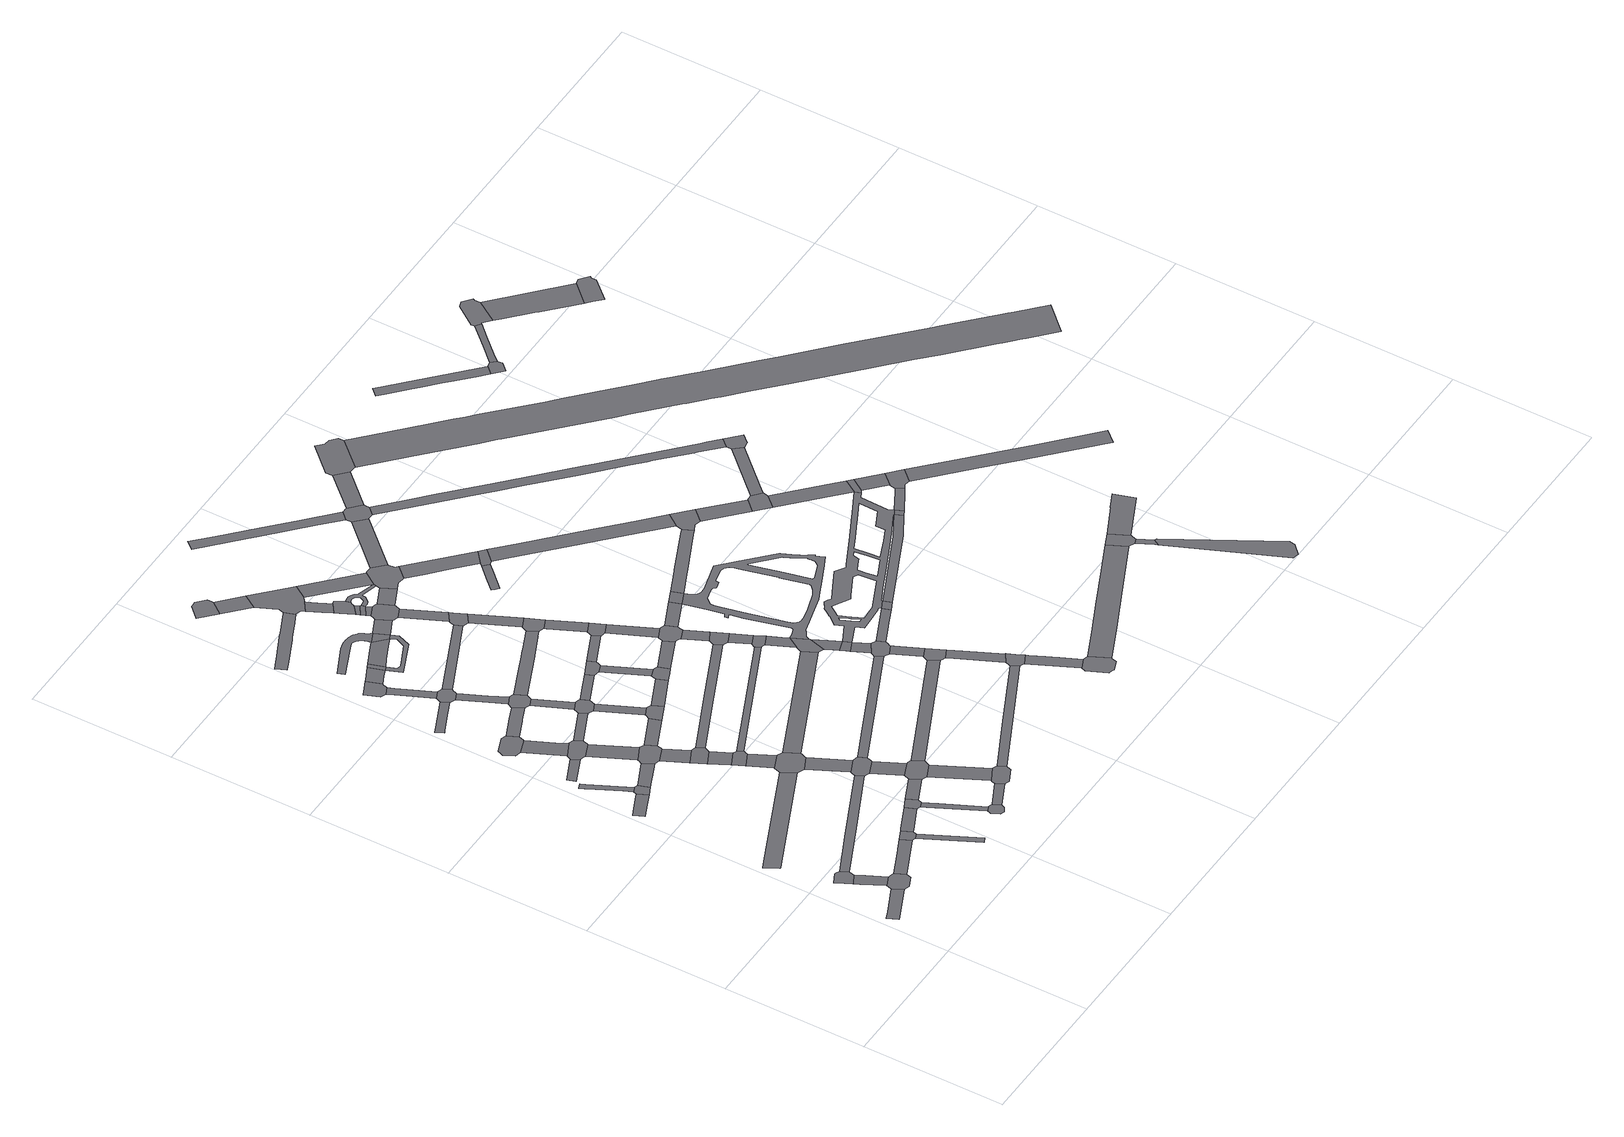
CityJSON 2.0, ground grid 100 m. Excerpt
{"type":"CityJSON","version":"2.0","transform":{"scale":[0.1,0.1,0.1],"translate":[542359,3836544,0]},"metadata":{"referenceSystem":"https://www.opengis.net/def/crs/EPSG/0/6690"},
"CityObjects":{
"road1":{"type":"Road","attributes":{"RoadStructureAttribute.sectionType":"1"},"geometry":[{"type":"MultiSurface","lod":"1","boundaries":[[[0,1,2,3,4,5]]]}]},
"road2":{"type":"Road","geometry":[{"type":"MultiSurface","lod":"1","boundaries":[[[6,7,8,9,10,11,12,13,14,15]]]}]},
"road3":{"type":"Road","attributes":{"RoadStructureAttribute.sectionType":"1"},"geometry":[{"type":"MultiSurface","lod":"1","boundaries":[[[16,12,11,17,18,19]]]}]},
"road4":{"type":"Road","geometry":[{"type":"MultiSurface","lod":"1","boundaries":[[[20,21,19,18,22,0,5,23,24,25,26]]]}]},
"road5":{"type":"Road","attributes":{"RoadStructureAttribute.sectionType":"1"},"geometry":[{"type":"MultiSurface","lod":"1","boundaries":[[[27,28,29,26,25,30]]]}]},
"road6":{"type":"Road","attributes":{"RoadStructureAttribute.sectionType":"1"},"geometry":[{"type":"MultiSurface","lod":"1","boundaries":[[[31,32,33,34,35,36,37,38,39]]]}]},
"road7":{"type":"Road","attributes":{"RoadStructureAttribute.sectionType":"1"},"geometry":[{"type":"MultiSurface","lod":"1","boundaries":[[[40,41,42,43,44,45,46]]]}]},
"road8":{"type":"Road","attributes":{"RoadStructureAttribute.sectionType":"1"},"geometry":[{"type":"MultiSurface","lod":"1","boundaries":[[[47,48,49,50,51,52,53,54]]]}]},
"road9":{"type":"Road","geometry":[{"type":"MultiSurface","lod":"1","boundaries":[[[54,53,31,39,55,56]]]}]},
"road10":{"type":"Road","geometry":[{"type":"MultiSurface","lod":"1","boundaries":[[[57,27,30,58,59,60,61]]]}]},
"road11":{"type":"Road","attributes":{"RoadStructureAttribute.sectionType":"1"},"geometry":[{"type":"MultiSurface","lod":"1","boundaries":[[[62,63,15,14,64,65]]]}]},
"road12":{"type":"Road","attributes":{"RoadStructureAttribute.sectionType":"1"},"geometry":[{"type":"MultiSurface","lod":"1","boundaries":[[[60,59,66,67]]]}]},
"road13":{"type":"Road","attributes":{"RoadStructureAttribute.sectionType":"1"},"geometry":[{"type":"MultiSurface","lod":"1","boundaries":[[[68,69,70,71]]]}]},
"road14":{"type":"Road","attributes":{"RoadStructureAttribute.sectionType":"1"},"geometry":[{"type":"MultiSurface","lod":"1","boundaries":[[[72,73,56,55,74,75,76]]]}]},
"road15":{"type":"Road","attributes":{"RoadStructureAttribute.sectionType":"1"},"geometry":[{"type":"MultiSurface","lod":"1","boundaries":[[[77,78,57,61,79,80]]]}]},
"road16":{"type":"Road","geometry":[{"type":"MultiSurface","lod":"1","boundaries":[[[81,82,83,84,85,86,87,88,89,90,91,92,93,94]]]}]},
"road17":{"type":"Road","attributes":{"RoadStructureAttribute.sectionType":"1"},"geometry":[{"type":"MultiSurface","lod":"1","boundaries":[[[95,91,90,96,97]]]}]},
"road18":{"type":"Road","geometry":[{"type":"MultiSurface","lod":"1","boundaries":[[[98,99,97,96,100,101,68,71,102,103,104,105,106,107,108,109]]]}]},
"road19":{"type":"Road","attributes":{"RoadStructureAttribute.sectionType":"1"},"geometry":[{"type":"MultiSurface","lod":"1","boundaries":[[[105,104,110,111]]]}]},
"road20":{"type":"Road","geometry":[{"type":"MultiSurface","lod":"1","boundaries":[[[112,77,80,113,114,115]]]}]},
"road21":{"type":"Road","attributes":{"RoadStructureAttribute.sectionType":"1"},"geometry":[{"type":"MultiSurface","lod":"1","boundaries":[[[116,117,118,119,120,121,122]]]}]},
"road22":{"type":"Road","geometry":[{"type":"MultiSurface","lod":"1","boundaries":[[[123,124,111,110,125,126,72,76,127,128,129,130,131,132,133]]]}]},
"road23":{"type":"Road","attributes":{"RoadStructureAttribute.sectionType":"1"},"geometry":[{"type":"MultiSurface","lod":"1","boundaries":[[[134,135,136,114,113,137,138,139]]]}]},
"road24":{"type":"Road","attributes":{"RoadStructureAttribute.sectionType":"1"},"geometry":[{"type":"MultiSurface","lod":"1","boundaries":[[[130,129,140,141]]]}]},
"road25":{"type":"Road","geometry":[{"type":"MultiSurface","lod":"1","boundaries":[[[142,143,141,140,144,145,146,147,148,149]]]}]},
"road26":{"type":"Road","geometry":[{"type":"MultiSurface","lod":"1","boundaries":[[[150,139,138,151,152,153,154,155,156,157]]]}]},
"road27":{"type":"Road","attributes":{"RoadStructureAttribute.sectionType":"1"},"geometry":[{"type":"MultiSurface","lod":"1","boundaries":[[[158,159,160,94,93,161,162,163,164]]]}]},
"road28":{"type":"Road","attributes":{"RoadStructureAttribute.sectionType":"1"},"geometry":[{"type":"MultiSurface","lod":"1","boundaries":[[[145,144,165,166]]]}]},
"road29":{"type":"Road","geometry":[{"type":"MultiSurface","lod":"1","boundaries":[[[167,168,166,165,169,170,171,172,173,174]]]}]},
"road30":{"type":"Road","attributes":{"RoadStructureAttribute.sectionType":"1"},"geometry":[{"type":"MultiSurface","lod":"1","boundaries":[[[175,112,115,176,177]]]}]},
"road31":{"type":"Road","attributes":{"RoadStructureAttribute.sectionType":"1"},"geometry":[{"type":"MultiSurface","lod":"1","boundaries":[[[170,169,178,179]]]}]},
"road32":{"type":"Road","attributes":{"RoadStructureAttribute.sectionType":"1"},"geometry":[{"type":"MultiSurface","lod":"1","boundaries":[[[180,109,108,181]]]}]},
"road33":{"type":"Road","geometry":[{"type":"MultiSurface","lod":"1","boundaries":[[[182,183,184,185,186,187,188,189,190]]]}]},
"road34":{"type":"Road","geometry":[{"type":"MultiSurface","lod":"1","boundaries":[[[191,192,179,178,193,194,40,46,195,196,197,198,199,200,201,202]]]}]},
"road35":{"type":"Road","attributes":{"RoadStructureAttribute.sectionType":"1"},"geometry":[{"type":"MultiSurface","lod":"1","boundaries":[[[203,188,187,204,205,206]]]}]},
"road36":{"type":"Road","attributes":{"RoadStructureAttribute.sectionType":"1"},"geometry":[{"type":"MultiSurface","lod":"1","boundaries":[[[198,197,207,208]]]}]},
"road37":{"type":"Road","geometry":[{"type":"MultiSurface","lod":"1","boundaries":[[[209,210,206,205,211,212,116,122,213,214,215,216,217,218,219,220]]]}]},
"road38":{"type":"Road","attributes":{"RoadStructureAttribute.sectionType":"1"},"geometry":[{"type":"MultiSurface","lod":"1","boundaries":[[[221,133,132,222]]]}]},
"road39":{"type":"Road","attributes":{"RoadStructureAttribute.sectionType":"1"},"geometry":[{"type":"MultiSurface","lod":"1","boundaries":[[[223,157,156,224]]]}]},
"road40":{"type":"Road","geometry":[{"type":"MultiSurface","lod":"1","boundaries":[[[225,226,208,207,227,228,62,65,229,230,231,232,233,234,235]]]}]},
"road41":{"type":"Road","attributes":{"RoadStructureAttribute.sectionType":"1"},"geometry":[{"type":"MultiSurface","lod":"1","boundaries":[[[236,216,215,237,238,239]]]}]},
"road42":{"type":"Road","attributes":{"RoadStructureAttribute.sectionType":"1"},"geometry":[{"type":"MultiSurface","lod":"1","boundaries":[[[232,231,240,241]]]}]},
"road43":{"type":"Road","attributes":{"RoadStructureAttribute.sectionType":"1"},"geometry":[{"type":"MultiSurface","lod":"1","boundaries":[[[242,243,182,190,244,245,246]]]}]},
"road44":{"type":"Road","geometry":[{"type":"MultiSurface","lod":"1","boundaries":[[[247,239,238,158,164,248,249,250,251,252,253]]]}]},
"road45":{"type":"Road","geometry":[{"type":"MultiSurface","lod":"1","boundaries":[[[254,255,241,240,256,175,177,257,258,259,260,261,262,263,264]]]}]},
"road46":{"type":"Road","attributes":{"RoadStructureAttribute.sectionType":"1"},"geometry":[{"type":"MultiSurface","lod":"1","boundaries":[[[249,248,265,266]]]}]},
"road47":{"type":"Road","geometry":[{"type":"MultiSurface","lod":"1","boundaries":[[[267,268,266,265,269,270,180,181,271,272,273,274,275,276]]]}]},
"road48":{"type":"Road","attributes":{"RoadStructureAttribute.sectionType":"1"},"geometry":[{"type":"MultiSurface","lod":"1","boundaries":[[[260,259,277,278]]]}]},
"road49":{"type":"Road","geometry":[{"type":"MultiSurface","lod":"1","boundaries":[[[279,242,246,280]]]}]},
"road50":{"type":"Road","attributes":{"RoadStructureAttribute.sectionType":"1"},"geometry":[{"type":"MultiSurface","lod":"1","boundaries":[[[274,273,281,282]]]}]},
"road51":{"type":"Road","geometry":[{"type":"MultiSurface","lod":"1","boundaries":[[[283,278,277,284,223,224,285,286,287,288,289,290]]]}]},
"road52":{"type":"Road","geometry":[{"type":"MultiSurface","lod":"1","boundaries":[[[282,281,291,221,222,292,293]]]}]},
"road53":{"type":"Road","attributes":{"RoadStructureAttribute.sectionType":"1"},"geometry":[{"type":"MultiSurface","lod":"1","boundaries":[[[294,295,296,297,298,299,300,301,302,303,304,305,306,307,308,309,310,311,312,313]]]}]},
"road54":{"type":"Road","attributes":{"RoadStructureAttribute.sectionType":"1"},"geometry":[{"type":"MultiSurface","lod":"1","boundaries":[[[314,315,316,317,318,319,320,321,322,323,324,325,326,327,328,329,330,331,332,333,334,335,336,337,338,339,340,341,342,343,344,345,346,347,348,349,350,351,352,353,354,355]]]}]},
"road55":{"type":"Road","attributes":{"RoadStructureAttribute.sectionType":"1"},"geometry":[{"type":"MultiSurface","lod":"1","boundaries":[[[354,356,279,280,357,358,359]]]}]},
"road56":{"type":"Road","attributes":{"RoadStructureAttribute.sectionType":"1"},"geometry":[{"type":"MultiSurface","lod":"1","boundaries":[[[360,361,362,363,359,364,365,366,367,280,246]]]}]},
"road57":{"type":"Road","attributes":{"RoadStructureAttribute.sectionType":"1"},"geometry":[{"type":"MultiSurface","lod":"1","boundaries":[[[368,369,370,371,276,275,372]]]}]},
"road58":{"type":"Road","attributes":{"RoadStructureAttribute.sectionType":"1"},"geometry":[{"type":"MultiSurface","lod":"1","boundaries":[[[373,220,219,374,375,376,377,378]]]}]},
"road59":{"type":"Road","attributes":{"RoadStructureAttribute.sectionType":"1"},"geometry":[{"type":"MultiSurface","lod":"1","boundaries":[[[379,293,292,380]]]}]},
"road60":{"type":"Road","geometry":[{"type":"MultiSurface","lod":"1","boundaries":[[[381,382,383,384,385,386,387,388,389,390]]]}]},
"road61":{"type":"Road","geometry":[{"type":"MultiSurface","lod":"1","boundaries":[[[355,354,359,363]]]}]},
"road62":{"type":"Road","attributes":{"RoadStructureAttribute.sectionType":"1"},"geometry":[{"type":"MultiSurface","lod":"1","boundaries":[[[391,392,393,149,148,394,395]]]}]},
"road63":{"type":"Road","attributes":{"RoadStructureAttribute.sectionType":"1"},"geometry":[{"type":"MultiSurface","lod":"1","boundaries":[[[396,397,398,399,400,253,252,401,402,403,404,405,406,407]]]}]},
"road64":{"type":"Road","attributes":{"RoadStructureAttribute.sectionType":"1"},"geometry":[{"type":"MultiSurface","lod":"1","boundaries":[[[408,409,174,173,410,411]]]}]},
"road65":{"type":"Road","attributes":{"RoadStructureAttribute.sectionType":"1"},"geometry":[{"type":"MultiSurface","lod":"1","boundaries":[[[412,387,386,413,414,415]]]}]},
"road66":{"type":"Road","geometry":[{"type":"MultiSurface","lod":"1","boundaries":[[[416,368,372,417,418,419,420,421]]]}]},
"road67":{"type":"Road","attributes":{"RoadStructureAttribute.sectionType":"1"},"geometry":[{"type":"MultiSurface","lod":"1","boundaries":[[[422,202,201,423]]]}]},
"road68":{"type":"Road","attributes":{"RoadStructureAttribute.sectionType":"1"},"geometry":[{"type":"MultiSurface","lod":"1","boundaries":[[[418,417,424,425]]]}]},
"road69":{"type":"Road","attributes":{"RoadStructureAttribute.sectionType":"1"},"geometry":[{"type":"MultiSurface","lod":"1","boundaries":[[[426,427,355,363,428]]]}]},
"road70":{"type":"Road","geometry":[{"type":"MultiSurface","lod":"1","boundaries":[[[429,425,424,379,380,430,431,432]]]}]},
"road71":{"type":"Road","attributes":{"RoadStructureAttribute.sectionType":"1"},"geometry":[{"type":"MultiSurface","lod":"1","boundaries":[[[433,434,235,234,435,436,437]]]}]},
"road72":{"type":"Road","attributes":{"RoadStructureAttribute.sectionType":"1"},"geometry":[{"type":"MultiSurface","lod":"1","boundaries":[[[438,439,440,441,442,443,444]]]}]},
"road73":{"type":"Road","geometry":[{"type":"MultiSurface","lod":"1","boundaries":[[[445,415,414,446,294,313,447,448,449,441,440,450,451,452,453]]]}]},
"road74":{"type":"Road","geometry":[{"type":"MultiSurface","lod":"1","boundaries":[[[454,444,443,455,456,457,458,459,460]]]}]},
"road75":{"type":"Road","geometry":[{"type":"MultiSurface","lod":"1","boundaries":[[[457,456,461,462]]]}]},
"road76":{"type":"Road","attributes":{"RoadStructureAttribute.sectionType":"1"},"geometry":[{"type":"MultiSurface","lod":"1","boundaries":[[[462,461,463,464,465]]]}]},
"road77":{"type":"Road","attributes":{"RoadStructureAttribute.sectionType":"1"},"geometry":[{"type":"MultiSurface","lod":"1","boundaries":[[[466,467,264,263,468,469]]]}]},
"road78":{"type":"Road","attributes":{"RoadStructureAttribute.sectionType":"1"},"geometry":[{"type":"MultiSurface","lod":"1","boundaries":[[[464,463,470,471]]]}]},
"road79":{"type":"Road","geometry":[{"type":"MultiSurface","lod":"1","boundaries":[[[472,471,470,473,426,428,474,475,476,477,478,479,480,481]]]}]},
"road80":{"type":"Road","attributes":{"RoadStructureAttribute.sectionType":"1"},"geometry":[{"type":"MultiSurface","lod":"1","boundaries":[[[482,483,416,421,484]]]}]},
"road81":{"type":"Road","attributes":{"RoadStructureAttribute.sectionType":"1"},"geometry":[{"type":"MultiSurface","lod":"1","boundaries":[[[477,476,485,486]]]}]},
"road82":{"type":"Road","geometry":[{"type":"MultiSurface","lod":"1","boundaries":[[[487,488,489,486,485,490,373,378,491,492,493]]]}]},
"road83":{"type":"Road","attributes":{"RoadStructureAttribute.sectionType":"1"},"geometry":[{"type":"MultiSurface","lod":"1","boundaries":[[[494,495,290,289,496]]]}]},
"road84":{"type":"Road","attributes":{"RoadStructureAttribute.sectionType":"1"},"geometry":[{"type":"MultiSurface","lod":"1","boundaries":[[[497,432,431,498]]]}]},
"road85":{"type":"Road","attributes":{"RoadStructureAttribute.sectionType":"1"},"geometry":[{"type":"MultiSurface","lod":"1","boundaries":[[[493,492,499,500]]]}]},
"road86":{"type":"Road","geometry":[{"type":"MultiSurface","lod":"1","boundaries":[[[501,502,503,504,505,460,459,506,507,508,509,510,511,512,513,514,515,516,465,464,517,518,519,520,521,522,523,524]]]}]},
"road87":{"type":"Road","geometry":[{"type":"MultiSurface","lod":"1","boundaries":[[[500,499,525,396,407,526,527,528]]]}]},
"road88":{"type":"Road","attributes":{"RoadStructureAttribute.sectionType":"1"},"geometry":[{"type":"MultiSurface","lod":"1","boundaries":[[[529,481,480,530,531]]]}]},
"road89":{"type":"Road","attributes":{"RoadStructureAttribute.sectionType":"1"},"geometry":[{"type":"MultiSurface","lod":"1","boundaries":[[[453,452,524,532]]]}]},
"road90":{"type":"Road","attributes":{"RoadStructureAttribute.sectionType":"1"},"geometry":[{"type":"MultiSurface","lod":"1","boundaries":[[[533,528,527,534,535,536,537]]]}]},
"road91":{"type":"Road","geometry":[{"type":"MultiSurface","lod":"1","boundaries":[[[537,536,538,482,484,539,540,541]]]}]},
"road92":{"type":"Road","attributes":{"RoadStructureAttribute.sectionType":"1"},"geometry":[{"type":"MultiSurface","lod":"1","boundaries":[[[542,541,540,543,544]]]}]},
"road93":{"type":"Road","geometry":[{"type":"MultiSurface","lod":"1","boundaries":[[[545,544,543,546,547,497,498,548,549,550,551,552,553,554,555]]]}]},
"road94":{"type":"Road","attributes":{"RoadStructureAttribute.sectionType":"1"},"geometry":[{"type":"MultiSurface","lod":"1","boundaries":[[[552,551,556,557]]]}]},
"road95":{"type":"Road","geometry":[{"type":"MultiSurface","lod":"1","boundaries":[[[558,559,557,556,560,391,395,561,562]]]}]},
"road96":{"type":"Road","geometry":[{"type":"MultiSurface","lod":"1","boundaries":[[[563,564,565,532,524,523,529,531,566,567,568,569,570,571,572,573]]]}]},
"road97":{"type":"Road","attributes":{"RoadStructureAttribute.sectionType":"1"},"geometry":[{"type":"MultiSurface","lod":"1","boundaries":[[[562,561,574,575]]]}]},
"road98":{"type":"Road","geometry":[{"type":"MultiSurface","lod":"1","boundaries":[[[575,574,576,408,411,577,578,579]]]}]},
"road99":{"type":"Road","attributes":{"RoadStructureAttribute.sectionType":"1"},"geometry":[{"type":"MultiSurface","lod":"1","boundaries":[[[580,579,578,581,582]]]}]},
"road100":{"type":"Road","geometry":[{"type":"MultiSurface","lod":"1","boundaries":[[[582,581,583,422,423,584,585,586,587]]]}]},
"road101":{"type":"Road","geometry":[{"type":"MultiSurface","lod":"1","boundaries":[[[588,589,590,591,592]]]}]},
"road102":{"type":"Road","geometry":[{"type":"MultiSurface","lod":"1","boundaries":[[[593,586,585,594,589,588]]]}]},
"road103":{"type":"Road","attributes":{"RoadStructureAttribute.sectionType":"1"},"geometry":[{"type":"MultiSurface","lod":"1","boundaries":[[[595,555,554,596,597]]]}]},
"road104":{"type":"Road","attributes":{"RoadStructureAttribute.sectionType":"1"},"geometry":[{"type":"MultiSurface","lod":"1","boundaries":[[[592,591,598,599]]]}]},
"road105":{"type":"Road","geometry":[{"type":"MultiSurface","lod":"1","boundaries":[[[600,599,598,601,433,437,602,603,604,605,606,607,608,609]]]}]},
"road106":{"type":"Road","attributes":{"RoadStructureAttribute.sectionType":"1"},"geometry":[{"type":"MultiSurface","lod":"1","boundaries":[[[610,611,612,613,614,615,616]]]}]},
"road107":{"type":"Road","attributes":{"RoadStructureAttribute.sectionType":"1"},"geometry":[{"type":"MultiSurface","lod":"1","boundaries":[[[617,605,604,618,619]]]}]},
"road108":{"type":"Road","geometry":[{"type":"MultiSurface","lod":"1","boundaries":[[[619,618,620,621,466,469,622,623,624]]]}]},
"road109":{"type":"Road","attributes":{"RoadStructureAttribute.sectionType":"1"},"geometry":[{"type":"MultiSurface","lod":"1","boundaries":[[[569,568,625,626,627,628,629]]]}]},
"road110":{"type":"Road","attributes":{"RoadStructureAttribute.sectionType":"1"},"geometry":[{"type":"MultiSurface","lod":"1","boundaries":[[[630,631,632,633,634,635,636,637,638,639]]]}]},
"road111":{"type":"Road","attributes":{"RoadStructureAttribute.sectionType":"1"},"geometry":[{"type":"MultiSurface","lod":"1","boundaries":[[[640,624,623,641,642,643]]]}]},
"road112":{"type":"Road","geometry":[{"type":"MultiSurface","lod":"1","boundaries":[[[644,645,643,642,646,647,494,496,648,649,650,651]]]}]},
"road113":{"type":"Road","attributes":{"RoadStructureAttribute.sectionType":"1"},"geometry":[{"type":"MultiSurface","lod":"1","boundaries":[[[652,563,573,653]]]}]},
"road114":{"type":"Road","geometry":[{"type":"MultiSurface","lod":"1","boundaries":[[[654,595,597,655]]]}]},
"road115":{"type":"Road","attributes":{"RoadStructureAttribute.sectionType":"1"},"geometry":[{"type":"MultiSurface","lod":"1","boundaries":[[[656,657,658,659,651,650,660,661]]]}]},
"road116":{"type":"Road","geometry":[{"type":"MultiSurface","lod":"1","boundaries":[[[629,628,662,663,664,610,616,665,666,667,668,669]]]}]},
"road117":{"type":"Road","geometry":[{"type":"MultiSurface","lod":"1","boundaries":[[[661,660,670,671,672,673,674,675,676,677,678]]]}]},
"road118":{"type":"Road","geometry":[{"type":"MultiSurface","lod":"1","boundaries":[[[679,609,608,680,681,682]]]}]},
"road119":{"type":"Road","attributes":{"RoadStructureAttribute.sectionType":"1"},"geometry":[{"type":"MultiSurface","lod":"1","boundaries":[[[587,683,684,685,686,687,688,689,690,691,692,693,694,695,696,697,698,699,700,701,702,703,704,705,706,707,708,655,597,709,710,711,712,713,714,715,716,717,718,719,582],[720,721,722,723,724,725,726,727,728,729,730,731,732,733,734,735,736,737],[738,739,740,741,742,743,744,745,746,747,748,749,750,751,752,753,754,755,756,757,758,759,760,761,762,763,764,765,766,767,768,769,770,771,772,773]]]}]},
"road120":{"type":"Road","geometry":[{"type":"MultiSurface","lod":"1","boundaries":[[[774,775,639,638,776,777,652,653,778,779,780,781,782,783]]]}]},
"road121":{"type":"Road","geometry":[{"type":"MultiSurface","lod":"1","boundaries":[[[784,679,682,785]]]}]},
"road122":{"type":"Road","attributes":{"RoadStructureAttribute.sectionType":"1"},"geometry":[{"type":"MultiSurface","lod":"1","boundaries":[[[786,787,788,789,654,655,790,791,792,793]]]}]},
"road123":{"type":"Road","attributes":{"RoadStructureAttribute.sectionType":"1"},"geometry":[{"type":"MultiSurface","lod":"1","boundaries":[[[794,795,796,797,798,669,668,799,800,801,802,803]]]}]},
"road124":{"type":"Road","attributes":{"RoadStructureAttribute.sectionType":"1"},"geometry":[{"type":"MultiSurface","lod":"1","boundaries":[[[804,783,782,805]]]}]},
"road125":{"type":"Road","geometry":[{"type":"MultiSurface","lod":"1","boundaries":[[[806,807,808,809,810,811,812,813,814,815,816,817,818,819,820,821,822,823,824,825,826,827,588,592,828,829,830,831,832,833,834,679,784,835,836,837,838,839,840,841,842,843,844,845,846],[847,848,849,850,851,852,853,854],[855,856,857,858,859,860,861,862,863,864],[865,866,867,868,869,870,871,872,873,874,875,876,877,878],[879,880,881,882,883,884,885,886,887,888,889,890,891,892,893,894,895]]]}]},
"road126":{"type":"Road","attributes":{"RoadStructureAttribute.sectionType":"1"},"geometry":[{"type":"MultiSurface","lod":"1","boundaries":[[[896,897,898,899,678,677,900,901,902,903,904]]]}]},
"road127":{"type":"Road","geometry":[{"type":"MultiSurface","lod":"1","boundaries":[[[843,905,906,784,785,907,908,909]]]}]},
"road128":{"type":"Road","geometry":[{"type":"MultiSurface","lod":"1","boundaries":[[[910,911,912,913,804,805,914,915,916,917,918,919,920]]]}]},
"road129":{"type":"Road","geometry":[{"type":"MultiSurface","lod":"1","boundaries":[[[803,802,921,786,793,922,923,924,925]]]}]},
"road130":{"type":"Road","attributes":{"RoadStructureAttribute.sectionType":"1"},"geometry":[{"type":"MultiSurface","lod":"1","boundaries":[[[926,927,925,924,928,929,930]]]}]},
"road131":{"type":"Road","attributes":{"RoadStructureAttribute.sectionType":"1"},"geometry":[{"type":"MultiSurface","lod":"1","boundaries":[[[931,932,933,934,935,936,937,938,939,940,780,779,941,942,943,944,945,946,947,948,949,950,951,952]]]}]},
"road132":{"type":"Road","geometry":[{"type":"MultiSurface","lod":"1","boundaries":[[[953,930,929,954,955,956,957,958]]]}]},
"road133":{"type":"Road","geometry":[{"type":"MultiSurface","lod":"1","boundaries":[[[844,843,909,959]]]}]},
"road134":{"type":"Road","attributes":{"RoadStructureAttribute.sectionType":"1"},"geometry":[{"type":"MultiSurface","lod":"1","boundaries":[[[960,961,955,954,962,808,963]]]}]},
"road135":{"type":"Road","geometry":[{"type":"MultiSurface","lod":"1","boundaries":[[[964,896,904,965,966,967,968,969,970]]]}]},
"road136":{"type":"Road","attributes":{"RoadStructureAttribute.sectionType":"1"},"geometry":[{"type":"MultiSurface","lod":"1","boundaries":[[[971,972,844,959,973,974,975]]]}]},
"road137":{"type":"Road","attributes":{"RoadStructureAttribute.sectionType":"1"},"geometry":[{"type":"MultiSurface","lod":"1","boundaries":[[[976,977,978,958,957,979,980]]]}]},
"road138":{"type":"Road","geometry":[{"type":"MultiSurface","lod":"1","boundaries":[[[967,966,981,982,983,984]]]}]},
"road139":{"type":"Road","geometry":[{"type":"MultiSurface","lod":"1","boundaries":[[[963,808,807,985,986]]]}]},
"road140":{"type":"Road","attributes":{"RoadStructureAttribute.sectionType":"1"},"geometry":[{"type":"MultiSurface","lod":"1","boundaries":[[[986,985,987,988]]]}]},
"road141":{"type":"Road","geometry":[{"type":"MultiSurface","lod":"1","boundaries":[[[989,984,983,990,991,992,993,994,995,996,997]]]}]},
"road142":{"type":"Road","geometry":[{"type":"MultiSurface","lod":"1","boundaries":[[[988,987,998,971,975,999,1000,1001,1002]]]}]},
"road143":{"type":"Road","attributes":{"RoadStructureAttribute.sectionType":"1"},"geometry":[{"type":"MultiSurface","lod":"1","boundaries":[[[1003,1004,1005,1006,964,970,1007,1008]]]}]},
"road144":{"type":"Road","geometry":[{"type":"MultiSurface","lod":"1","boundaries":[[[952,951,1009,976,980,1010,1011,1012,1013]]]}]},
"road145":{"type":"Road","attributes":{"RoadStructureAttribute.sectionType":"1"},"geometry":[{"type":"MultiSurface","lod":"1","boundaries":[[[1014,1015,1016,1017,1018,1019,1020,1021,1022,1023,1024,1025]]]}]},
"road146":{"type":"Road","geometry":[{"type":"MultiSurface","lod":"1","boundaries":[[[1026,1027,1025,1024,1028,1029,1030,1031,1032]]]}]},
"road147":{"type":"Road","attributes":{"RoadStructureAttribute.sectionType":"1"},"geometry":[{"type":"MultiSurface","lod":"1","boundaries":[[[1033,1002,1001,1034,1035,1036,1037,1038,1039]]]}]},
"road148":{"type":"Road","attributes":{"RoadStructureAttribute.sectionType":"1"},"geometry":[{"type":"MultiSurface","lod":"1","boundaries":[[[1040,1041,1042,1043,1044,1045,1046,1047,1048,1049,1050,1051,1052,1053,1054,1055,1056,1057,1058,1059,1060,1061,1062,1063,1064,1065,1066,1067,917,916,1068,1069,1070,1071,1072,1073,1074,1075,1076,1077,1078,1079,1080,1081,1082,1083,1084,1085,1086,1087,1088,1089,1090,1091,1092]]]}]},
"road149":{"type":"Road","attributes":{"RoadStructureAttribute.sectionType":"1"},"geometry":[{"type":"MultiSurface","lod":"1","boundaries":[[[1093,1094,1095,1026,1032,1096,1097,1098]]]}]},
"road150":{"type":"Road","geometry":[{"type":"MultiSurface","lod":"1","boundaries":[[[1099,1100,1101,1102,1093,1098,1103,1104,1105,1106,1107]]]}]},
"road151":{"type":"Road","attributes":{"RoadStructureAttribute.sectionType":"1"},"geometry":[{"type":"MultiSurface","lod":"1","boundaries":[[[1105,1104,1108,1109,1110,1111,1112]]]}]},
"road152":{"type":"Road","geometry":[{"type":"MultiSurface","lod":"1","boundaries":[[[1113,1112,1111,1114,1115,1116,1117,1118]]]}]}
},
"vertices":[
[298,590,0],[111,503,0],[57,480,0],[91,406,0],[112,415,0],[337,520,0],
[255,951,0],[252,952,0],[231,959,0],[159,922,0],[167,908,0],[215,816,0],[286,853,0],[293,880,0],[296,893,0],[269,946,0],
[318,789,0],[236,775,0],[311,629,0],[383,663,0],
[396,657,0],[384,660,0],[306,615,0],[374,508,0],[448,542,0],[460,576,0],[425,649,0],
[702,779,0],[621,741,0],[590,726,0],[736,706,0],
[210,2378,0],[209,2378,0],[184,2367,0],[93,2324,0],[32,2296,0],[65,2225,0],[94,2238,0],[181,2277,0],[243,2305,0],
[836,1723,0],[103,1391,0],[47,1366,0],[101,1271,0],[104,1271,0],[202,1316,0],[886,1625,0],
[121,2691,0],[105,2722,0],[70,2707,0],[85,2674,0],[90,2662,0],[191,2458,0],[220,2400,0],[256,2418,0],
[307,2334,0],[282,2410,0],
[773,812,0],[762,700,0],[763,698,0],[799,715,0],[807,741,0],
[1052,1311,0],[551,1078,0],[649,1057,0],[1079,1258,0],
[952,317,0],[987,335,0],
[266,2886,0],[96,2809,0],[113,2750,0],[293,2833,0],
[462,2494,0],[354,2444,0],[373,2364,0],[388,2371,0],[499,2421,0],
[963,901,0],[789,820,0],[824,748,0],[996,829,0],
[204,3344,0],[199,3345,0],[95,3302,0],[93,3297,0],[89,3287,0],[84,3275,0],[79,3261,0],[116,3190,0],[150,3182,0],[156,3180,0],[260,3219,0],[262,3226,0],[272,3261,0],[239,3333,0],
[344,3043,0],[281,2920,0],[380,2969,0],
[419,2956,0],[387,2967,0],[279,2915,0],[268,2889,0],[295,2834,0],[326,2824,0],[333,2821,0],[434,2864,0],[436,2870,0],[446,2900,0],[447,2903,0],[420,2957,0],
[477,2529,0],[575,2579,0],
[1034,935,0],[1021,820,0],[1058,835,0],[1067,862,0],
[288,3841,0],[79,3746,0],[37,3725,0],[65,3671,0],[80,3680,0],[181,3727,0],[313,3787,0],
[608,2561,0],[584,2574,0],[475,2523,0],[474,2521,0],[528,2413,0],[530,2413,0],[537,2411,0],[638,2453,0],[640,2461,0],[647,2491,0],[611,2562,0],
[1104,739,0],[1078,794,0],[1075,801,0],[1039,783,0],[1205,446,0],[1240,462,0],
[621,2241,0],[719,2289,0],
[756,2280,0],[726,2287,0],[669,2143,0],[768,2192,0],[770,2198,0],[782,2227,0],[783,2229,0],[757,2280,0],
[1256,457,0],[1200,429,0],[1196,416,0],[1222,363,0],[1250,353,0],[1285,373,0],[1297,398,0],[1269,453,0],
[472,3436,0],[438,3421,0],[379,3395,0],[400,3316,0],[412,3322,0],[469,3347,0],[512,3365,0],
[735,2011,0],[833,2059,0],
[860,2046,0],[841,2055,0],[774,1931,0],[872,1979,0],[875,1987,0],[881,2007,0],[882,2010,0],[862,2047,0],
[1198,1012,0],[1068,863,0],[1234,940,0],
[853,1772,0],[954,1817,0],
[647,3062,0],[672,3007,0],
[207,4331,0],[149,4304,0],[94,4276,0],[135,4175,0],[142,4172,0],[171,4162,0],[226,4188,0],[238,4219,0],[241,4226,0],
[992,1799,0],[961,1814,0],[851,1766,0],[838,1730,0],[893,1623,0],[928,1609,0],[935,1606,0],[1032,1655,0],[1035,1662,0],[1047,1693,0],[1050,1699,0],[997,1797,0],
[245,4146,0],[179,4145,0],[302,3878,0],[356,3902,0],
[1064,1349,0],[1162,1393,0],
[380,3893,0],[370,3897,0],[297,3864,0],[293,3854,0],[325,3781,0],[337,3776,0],[350,3770,0],[405,3796,0],[410,3809,0],[415,3822,0],[420,3834,0],[393,3888,0],
[831,2663,0],[857,2587,0],
[1438,536,0],[1466,482,0],
[1203,1383,0],[1169,1391,0],[1061,1340,0],[1053,1314,0],[1081,1259,0],[1107,1248,0],[1115,1244,0],[1214,1287,0],[1217,1296,0],[1227,1327,0],[1204,1383,0],
[488,3617,0],[423,3616,0],[490,3471,0],[545,3499,0],
[1211,1051,0],[1311,1094,0],
[318,4383,0],[218,4336,0],[303,4255,0],[336,4269,0],[352,4277,0],
[580,3486,0],[547,3350,0],[602,3376,0],[609,3394,0],[616,3409,0],[617,3411,0],[582,3486,0],
[1321,1091,0],[1318,1092,0],[1208,1043,0],[1235,941,0],[1265,930,0],[1272,927,0],[1371,972,0],[1374,979,0],[1376,984,0],[1385,1010,0],[1349,1083,0],
[660,3099,0],[717,3125,0],
[741,3117,0],[728,3121,0],[656,3087,0],[652,3075,0],[685,3002,0],[697,2997,0],[710,2992,0],[765,3017,0],[779,3057,0],[754,3112,0],
[1450,570,0],[1546,619,0],
[347,4397,0],[381,4291,0],
[844,2698,0],[900,2724,0],
[1554,616,0],[1447,562,0],[1492,471,0],[1501,468,0],[1597,517,0],[1599,525,0],[1609,552,0],[1582,606,0],
[840,2686,0],[970,2638,0],[937,2711,0],
[470,5084,0],[461,5079,0],[300,5003,0],[286,4997,0],[269,4989,0],[117,4917,0],[68,4894,0],[9,4866,0],[43,4794,0],[69,4806,0],[72,4808,0],[85,4814,0],[108,4824,0],[287,4908,0],[304,4917,0],[356,4942,0],[423,4973,0],[467,4994,0],[483,5002,0],[495,5008,0],
[596,4517,0],[590,4523,0],[581,4532,0],[576,4543,0],[569,4557,0],[566,4565,0],[557,4578,0],[551,4586,0],[546,4591,0],[535,4600,0],[527,4605,0],[521,4609,0],[509,4615,0],[498,4619,0],[490,4621,0],[474,4625,0],[456,4626,0],[447,4626,0],[429,4624,0],[411,4620,0],[375,4610,0],[176,4516,0],[194,4468,0],[410,4563,0],[425,4570,0],[432,4573,0],[442,4576,0],[453,4577,0],[458,4577,0],[466,4575,0],[472,4573,0],[482,4566,0],[487,4563,0],[496,4554,0],[503,4544,0],[507,4537,0],[515,4522,0],[521,4508,0],[523,4501,0],[524,4491,0],[524,4481,0],[598,4515,0],
[481,4461,0],[440,4320,0],[548,4371,0],[609,4399,0],
[397,4173,0],[626,4273,0],[663,4363,0],[641,4414,0],[628,4356,0],[601,4293,0],[437,4216,0],[409,4219,0],
[960,3206,0],[855,3158,0],[829,3146,0],[825,3145,0],[985,3152,0],
[919,4127,0],[486,3864,0],[494,3868,0],[713,3969,0],[793,4005,0],[942,4073,0],
[1152,2810,0],[1185,2737,0],
[264,5597,0],[235,5595,0],[231,5594,0],[223,5594,0],[149,5515,0],[258,5412,0],[324,5500,0],[323,5507,0],[323,5514,0],[323,5541,0],
[1604,2670,0],[1130,2451,0],[1002,2393,0],[1082,2365,0],[1629,2616,0],
[1109,3718,0],[956,3650,0],[946,3646,0],[891,3621,0],[792,3578,0],[939,3554,0],[947,3558,0],[1091,3623,0],[1093,3623,0],[1100,3627,0],[1103,3629,0],[1143,3647,0],
[1716,2438,0],[1242,2221,0],[1009,2069,0],[1734,2402,0],
[453,5379,0],[377,5298,0],[415,5262,0],[476,5357,0],
[1070,3257,0],[1025,3142,0],[1081,3166,0],[1086,3179,0],[1090,3189,0],[1095,3203,0],
[1831,2175,0],[1879,2076,0],
[1163,2848,0],[1218,2868,0],
[713,4569,0],[602,4517,0],[758,4470,0],
[1232,2863,0],[1243,2763,0],[1277,2779,0],[1255,2856,0],
[2026,1764,0],[1382,1465,0],[1676,1536,0],[1704,1548,0],[2059,1713,0],
[676,4899,0],[669,4915,0],[619,5019,0],[552,4971,0],[597,4880,0],[629,4814,0],[694,4861,0],
[688,5158,0],[482,5120,0],[501,5010,0],[541,4995,0],[544,4989,0],[635,5031,0],[647,5041,0],[651,5044,0],[711,5137,0],
[718,4871,0],[645,4781,0],[687,4693,0],[749,4745,0],[756,4764,0],[764,4774,0],[756,4804,0],
[699,4666,0],[765,4711,0],
[714,4635,0],[780,4680,0],[777,4705,0],
[2166,1466,0],[1679,1237,0],[1813,1212,0],[2206,1395,0],
[727,4607,0],[799,4640,0],
[830,4630,0],[715,4576,0],[766,4467,0],[771,4465,0],[798,4456,0],[870,4489,0],[880,4516,0],[882,4522,0],[884,4529,0],[837,4627,0],
[1281,3354,0],[1121,3281,0],[1306,3301,0],
[933,4167,0],[1000,4213,0],
[1029,4150,0],[1028,4153,0],[1011,4189,0],[928,4152,0],[944,4073,0],[983,4060,0],[1050,4106,0],
[2391,1003,0],[1910,768,0],[2418,951,0],
[1467,2952,0],[1502,2881,0],
[1124,3755,0],[1198,3790,0],
[846,4775,0],[836,4793,0],[818,4805,0],[798,4812,0],[776,4812,0],[776,4782,0],[791,4785,0],[804,4782,0],[816,4775,0],[826,4763,0],[829,4750,0],[829,4738,0],[824,4723,0],[817,4712,0],[804,4707,0],[789,4705,0],[802,4680,0],[822,4687,0],[839,4703,0],[852,4723,0],[854,4745,0],[854,4750,0],[973,4716,0],[976,4739,0],
[1110,3720,0],[1144,3647,0],[1182,3635,0],[1254,3669,0],
[969,4691,0],[987,4577,0],[1016,4591,0],
[1039,4829,0],
[1275,3625,0],[1188,3624,0],[1190,3619,0],[1297,3391,0],[1368,3425,0],
[1287,3369,0],[1323,3297,0],[1343,3292,0],[1415,3325,0],
[1518,3104,0],[1482,2992,0],[1556,3024,0],
[1567,3021,0],[1478,2980,0],[1468,2955,0],[1505,2882,0],[1529,2872,0],[1541,2867,0],[1542,2864,0],[1615,2896,0],[1619,2913,0],[1624,2937,0],[1595,3013,0],
[1617,2705,0],[1686,2745,0],
[1704,2708,0],[1697,2723,0],[1617,2703,0],[1665,2600,0],[1738,2635,0],
[1091,4831,0],[1084,4830,0],[1048,4830,0],[1067,4615,0],[1108,4609,0],[1119,4607,0],[1193,4687,0],[1173,4706,0],[1173,4713,0],[1171,4748,0],[1171,4754,0],
[1729,2465,0],[1802,2500,0],
[1717,2440,0],[1736,2403,0],[1764,2393,0],[1836,2428,0],
[1892,2308,0],[1848,2213,0],[1898,2296,0],
[1833,2179,0],[1883,2077,0],[1920,2063,0],[1953,2180,0],[1950,2187,0],
[2039,1998,0],[1962,1973,0],[1969,1959,0],[1990,1913,0],[2063,1947,0],
[2000,2081,0],[1928,2047,0],
[1788,3101,0],[1808,3021,0],[1812,3023,0],
[2045,1797,0],[2114,1840,0],
[2140,1829,0],[2035,1780,0],[2070,1708,0],[2091,1696,0],[2093,1695,0],[2159,1728,0],[2159,1730,0],[2169,1754,0],[2174,1768,0],[2152,1824,0],
[1464,4255,0],[1372,4157,0],[1309,4091,0],[1329,4073,0],[1348,4054,0],[1446,4158,0],[1503,4218,0],
[2169,1708,0],[2184,1505,0],[2250,1536,0],
[2182,1501,0],[2178,1493,0],[2232,1386,0],[2242,1383,0],[2308,1414,0],
[1220,4512,0],[1318,4422,0],[1353,4389,0],[1476,4274,0],[1562,4343,0],
[1231,5425,0],[1043,5602,0],[839,5794,0],[709,5916,0],[661,5860,0],[914,5623,0],[977,5564,0],[1251,5308,0],[1382,5185,0],[1431,5236,0],
[2350,1323,0],[2249,1367,0],[2402,1042,0],[2465,1083,0],
[2495,1029,0],[2469,1084,0],[2402,1041,0],[2395,1017,0],[2432,946,0],[2450,940,0],[2451,939,0],[2521,972,0],
[1384,5143,0],[1463,5070,0],
[1872,3139,0],[1897,3061,0],
[2611,783,0],[2592,825,0],[2575,861,0],[2529,957,0],[2603,616,0],[2674,649,0],
[1474,4268,0],[1472,4261,0],[1468,4258,0],[1509,4219,0],[1515,4221,0],[1523,4222,0],[1529,4224,0],[1604,4304,0],
[2590,581,0],[2655,447,0],[2657,447,0],[2687,439,0],[2690,434,0],[2764,464,0],[2774,502,0],[2775,504,0],[2711,638,0],
[2418,1948,0],[2301,1828,0],[2352,1851,0],[2437,1890,0],
[1964,2215,0],[1981,2225,0],[1996,2237,0],[2011,2248,0],[2083,2266,0],[2193,2296,0],[2285,2322,0],[2341,2348,0],[2435,2391,0],[2564,2452,0],[2634,2484,0],[2628,2496,0],[2610,2543,0],[2612,2544,0],[2615,2545,0],[2594,2585,0],[2590,2583,0],[2544,2678,0],[2516,2740,0],[2512,2744,0],[2313,2929,0],[2206,3029,0],[1999,2975,0],[1964,2974,0],[1934,2987,0],[1913,3019,0],[1852,2853,0],[1876,2749,0],[1851,2736,0],[1854,2713,0],[1881,2726,0],[1902,2629,0],[1978,2332,0],[1975,2320,0],[1970,2315,0],[1960,2310,0],[1938,2302,0],[2407,2518,0],[2380,2629,0],[2326,2849,0],[2327,2857,0],[2335,2856,0],[2490,2712,0],[2492,2707,0],[2512,2669,0],[2562,2572,0],[2562,2569,0],[2567,2545,0],[2564,2520,0],[2554,2501,0],[2540,2487,0],[2539,2486,0],[2438,2445,0],[2436,2444,0],[2424,2449,0],[2367,2436,0],[2367,2429,0],[2357,2418,0],[2337,2398,0],[2300,2375,0],[2185,2340,0],[2158,2331,0],[2090,2316,0],[2070,2318,0],[2050,2320,0],[2038,2328,0],[2023,2345,0],[2014,2379,0],[1997,2452,0],[1952,2629,0],[1913,2807,0],[1905,2844,0],[1907,2871,0],[1925,2897,0],[1942,2914,0],[1969,2919,0],[2022,2932,0],[2034,2928,0],[2044,2910,0],[2097,2923,0],[2097,2931,0],[2099,2946,0],[2107,2951,0],[2196,2969,0],[2219,2964,0],[2244,2940,0],[2257,2915,0],[2270,2859,0],[2325,2633,0],[2325,2632,0],[2369,2441,0],
[1464,5235,0],[1432,5235,0],[1382,5184,0],[1384,5151,0],[1473,5070,0],[1503,5069,0],[1553,5120,0],[1552,5153,0],[1552,5158,0],[1472,5235,0],
[2479,1976,0],[2497,1918,0],
[2382,3370,0],[2347,3355,0],[2051,3220,0],[2037,3214,0],[2054,3134,0],[2071,3141,0],[2380,3283,0],[2414,3299,0],
[2318,3635,0],[2256,3694,0],[2094,3846,0],[1948,3983,0],[1757,4161,0],[1599,4159,0],[1942,3838,0],[2161,3634,0],[2392,3413,0],[2457,3504,0],
[1680,5460,0],[1761,5384,0],
[3202,2574,0],[3238,2593,0],[3223,2635,0],[3056,2549,0],[3022,2532,0],[2833,2435,0],[2641,2337,0],[2620,2326,0],[2550,2368,0],[2430,2306,0],[2333,2256,0],[2311,2268,0],[2293,2278,0],[2286,2280,0],[2278,2275,0],[2239,2248,0],[2236,2250,0],[2207,2210,0],[2192,2189,0],[2194,2187,0],[2140,2119,0],[2165,2062,0],[2191,2004,0],[2194,1998,0],[2216,1947,0],[2331,1956,0],[2391,1961,0],[2408,1966,0],[2411,1967,0],[2474,1985,0],[2605,2048,0],[2695,2090,0],[2932,2201,0],[2993,2230,0],[3051,2259,0],[3103,2286,0],[3177,2324,0],[3179,2319,0],[3214,2339,0],[3197,2367,0],[3197,2380,0],[2226,2094,0],[2236,2073,0],[2240,2063,0],[2268,2003,0],[2248,2002,0],[2226,2052,0],[2197,2114,0],[2210,2130,0],[2775,2264,0],[2784,2185,0],[2702,2146,0],[2652,2121,0],[2643,2195,0],[2636,2254,0],[2681,2276,0],[2725,2297,0],[2735,2342,0],[2765,2357,0],[3050,2375,0],[3030,2365,0],[3030,2330,0],[3030,2295,0],[3025,2293,0],[2942,2256,0],[2809,2198,0],[2800,2278,0],[2790,2370,0],[2876,2414,0],[3001,2477,0],[3024,2489,0],[3153,2554,0],[3149,2424,0],[2222,2147,0],[2230,2158,0],[2232,2157,0],[2276,2220,0],[2289,2213,0],[2394,2154,0],[2422,2168,0],[2568,2243,0],[2599,2226,0],[2604,2177,0],[2612,2104,0],[2412,2013,0],[2391,2004,0],[2360,2001,0],[2291,1995,0],[2259,2066,0],[2245,2097,0],
[3623,1065,0],[3409,963,0],[3130,833,0],[2937,743,0],[3049,632,0],[3300,752,0],[3437,817,0],[3683,932,0],[3686,933,0],
[3008,2221,0],[2486,1979,0],[2571,1952,0],[3046,2172,0],[3201,2262,0],
[1937,5643,0],[1897,5645,0],[1848,5691,0],[1678,5509,0],[1762,5384,0],[1812,5383,0],[1814,5381,0],[1983,5566,0],[1980,5604,0],[1980,5605,0],[1938,5644,0],
[2391,3408,0],[2461,3321,0],[2493,3312,0],[2503,3310,0],[2579,3390,0],
[2695,3280,0],[2629,3342,0],[2623,3197,0],[2747,3081,0],[2822,3161,0],
[3134,3643,0],[3105,3671,0],[2570,4169,0],[2565,4173,0],[2361,4364,0],[2135,4578,0],[2032,4672,0],[1870,4825,0],[1731,4953,0],[1563,5111,0],[1514,5059,0],[1999,4605,0],[2077,4534,0],[2216,4404,0],[2468,4168,0],[2711,3941,0],[2793,3866,0],[2818,3843,0],[3014,3657,0],[3029,3642,0],[3160,3521,0],[3209,3574,0],
[2830,3161,0],[2843,2991,0],[2918,3072,0],[2919,3077,0],[2923,3110,0],[2861,3160,0],
[3237,2282,0],
[3221,2788,0],[3036,2961,0],[3086,2763,0],[3284,2729,0],
[3713,1107,0],[3689,932,0],[3729,917,0],[3764,933,0],[3764,934,0],[3776,972,0],[3776,974,0],
[3383,2436,0],[3353,2419,0],[3383,2367,0],[3395,2374,0],[3413,2384,0],
[3161,3480,0],[3161,3479,0],[2871,3171,0],[2935,3122,0],[3214,3421,0],
[3786,805,0],[3790,798,0],[3792,785,0],[3815,828,0],
[3257,2603,0],[3318,2697,0],
[3389,2480,0],[3464,2560,0],
[3817,828,0],[4126,13,0],[4132,11,0],[4146,8,0],[4165,3,0],[4232,68,0],[4237,98,0],[4239,110,0],[3833,823,0],
[3388,2474,0],[3440,2400,0],[3472,2395,0],[3480,2394,0],[3555,2474,0],
[4035,1264,0],[4007,1251,0],[3926,1212,0],[3927,1209,0],[4077,1119,0],[4082,1120,0],
[3160,3515,0],[3215,3421,0],[3253,3428,0],[3258,3429,0],[3307,3482,0],
[2621,5518,0],[2515,5617,0],[2476,5655,0],[2429,5604,0],[2468,5567,0],[2583,5457,0],[2636,5409,0],[2738,5315,0],[2780,5274,0],[2896,5164,0],[2964,5101,0],[3011,5150,0],
[3048,5160,0],[3018,5152,0],[3035,5034,0],[3085,5086,0],[3084,5091,0],[3082,5104,0],[3079,5125,0],
[4162,1903,0],[3792,2101,0],[4009,1898,0],[4105,1808,0],[4432,1503,0],[4433,1501,0],[4506,1584,0],
[5119,2627,0],[5089,2656,0],[5053,2690,0],[4993,2749,0],[4781,2946,0],[4724,2999,0],[4600,3116,0],[4323,3378,0],[4030,3652,0],[3930,3748,0],[3700,3961,0],[3654,4003,0],[3612,4042,0],[3538,4113,0],[3537,4113,0],[3511,4138,0],[3470,4178,0],[3450,4196,0],[3334,4304,0],[3221,4410,0],[3014,4601,0],[2981,4632,0],[2927,4682,0],[2609,4982,0],[2557,5031,0],[2500,5084,0],[2381,5195,0],[2201,5361,0],[2076,5136,0],[2398,4836,0],[2484,4757,0],[2502,4740,0],[2844,4418,0],[3029,4244,0],[3105,4174,0],[3357,3940,0],[3367,3931,0],[3449,3853,0],[3481,3823,0],[3528,3778,0],[3666,3649,0],[3853,3473,0],[4229,3122,0],[4430,2934,0],[4552,2819,0],[4813,2574,0],[4842,2546,0],[4901,2491,0],[4922,2472,0],[4952,2444,0],[5092,2311,0],[5116,2289,0],[5287,2470,0],
[3281,5407,0],[3215,5336,0],[3154,5271,0],[3129,5179,0],[3236,5294,0],[3320,5382,0],
[3421,5591,0],[3384,5580,0],[3277,5430,0],[3279,5419,0],[3325,5387,0],[3379,5338,0],[3481,5489,0],[3478,5528,0],[3484,5541,0],
[3422,5298,0],[3576,5153,0],[3595,5135,0],[3806,4937,0],[3931,5070,0],
[3967,5080,0],[3845,4900,0],[3901,4848,0],[4025,4982,0],[4022,5017,0],[4029,5028,0]
]}
